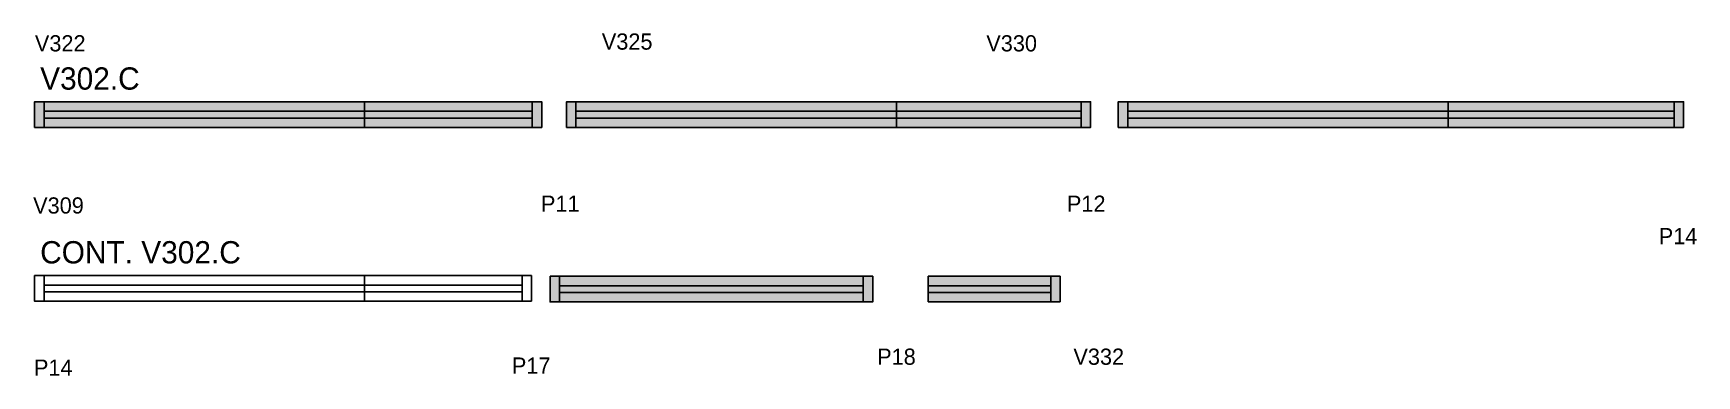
# Model space of a CAD drawing. Header units: metres. Extents: x 3420 to 4650, y 1732 to 1986.
import ezdxf

# ---------------------------------------------------------------- set-up
doc = ezdxf.new("R2010")
doc.units = ezdxf.units.M
for name, color, linetype in [('5', 7, 'Continuous'), ('NOMENCLATURA', 7, 'Continuous'), ('Painéis', 7, 'Continuous'), ('REAPROVEITAMENTO', 7, 'Continuous'), ('SARR_2.2x7', 7, 'Continuous')]:
    doc.layers.add(name, color=color, linetype=linetype)

msp = doc.modelspace()

# ---------------------------------------------------------------- hatches: boundary and pattern name
at = {"layer": 'REAPROVEITAMENTO'}
h = msp.add_hatch(color=7, dxfattribs=at)
h.dxf.hatch_style = 1
h.paths.add_polyline_path([(3421.1, 1935), (3421.1, 1916), (3421.1, 1916), (3796.1, 1916), (3796.1, 1916), (3796.1, 1935), (3796.1, 1935), (3421.1, 1935)])
h = msp.add_hatch(color=7, dxfattribs=at)
h.dxf.hatch_style = 1
h.paths.add_polyline_path([(3814.4, 1935), (3814.4, 1916), (3814.4, 1916), (4201.9, 1916), (4201.9, 1916), (4201.9, 1935), (4201.9, 1935), (3814.4, 1935)])
h = msp.add_hatch(color=7, dxfattribs=at)
h.dxf.hatch_style = 1
h.paths.add_polyline_path([(4222.4, 1935), (4222.4, 1916), (4222.4, 1916), (4640.4, 1916), (4640.4, 1916), (4640.4, 1935), (4640.4, 1935), (4222.4, 1935)])
h = msp.add_hatch(color=7, dxfattribs=at)
h.dxf.hatch_style = 1
h.paths.add_polyline_path([(4040.8, 1786.9), (4040.8, 1805.9), (4040.8, 1805.9), (3802.3, 1805.9), (3802.3, 1805.9), (3802.3, 1786.9), (3802.3, 1786.9), (4040.8, 1786.9)])
h = msp.add_hatch(color=7, dxfattribs=at)
h.dxf.hatch_style = 1
h.paths.add_polyline_path([(4179.4, 1786.9), (4179.4, 1805.9), (4179.4, 1805.9), (4081.9, 1805.9), (4081.9, 1805.9), (4081.9, 1786.9), (4081.9, 1786.9), (4179.4, 1786.9)])

# ---------------------------------------------------------------- linework, layer by layer
at = {"layer": 'Painéis', "color": 7, "lineweight": 25}
for p, q in [((3665.1, 1806.4), (3665.1, 1787.4)), ((3788.6, 1806.4), (3788.6, 1787.4)), ((4081.9, 1805.9), (4179.4, 1805.9)), ((4081.9, 1786.9), (4081.9, 1805.9)), ((4179.4, 1805.9), (4179.4, 1786.9)), ((4179.4, 1786.9), (4081.9, 1786.9))]:
    msp.add_line(p, q, dxfattribs=at)
for points in [[(3665.1, 1916), (3421.1, 1916), (3421.1, 1935), (3665.1, 1935)], [(3665.1, 1935), (3796.1, 1935), (3796.1, 1916), (3665.1, 1916)], [(4058.4, 1916), (3814.4, 1916), (3814.4, 1935), (4058.4, 1935)], [(4058.4, 1935), (4201.9, 1935), (4201.9, 1916), (4058.4, 1916)], [(4466.4, 1916), (4222.4, 1916), (4222.4, 1935), (4466.4, 1935)], [(4466.4, 1935), (4640.4, 1935), (4640.4, 1916), (4466.4, 1916)]]:
    msp.add_lwpolyline(points, close=True, dxfattribs=at)
for points in [[(3421.1, 1806.4), (3421.1, 1787.4), (3788.6, 1787.4)], [(3788.6, 1806.4), (3421.1, 1806.4)], [(3802.3, 1805.9), (3802.3, 1786.9), (4040.8, 1786.9), (4040.8, 1805.9), (3802.3, 1805.9)]]:
    msp.add_lwpolyline(points, dxfattribs=at)
at = {"layer": 'SARR_2.2x7', "color": 7, "lineweight": 25}
for p, q in [((3428.1, 1935), (3428.1, 1916)), ((3789.1, 1935), (3789.1, 1916)), ((3821.4, 1935), (3821.4, 1916)), ((4194.9, 1935), (4194.9, 1916)), ((4229.4, 1935), (4229.4, 1916)), ((4633.4, 1935), (4633.4, 1916)), ((3665.1, 1928), (3428.1, 1928)), ((3428.1, 1923), (3665.1, 1923)), ((3789.1, 1928), (3665.1, 1928)), ((3665.1, 1923), (3789.1, 1923)), ((4058.4, 1928), (3821.4, 1928)), ((3821.4, 1923), (4058.4, 1923)), ((4194.9, 1928), (4058.4, 1928)), ((4058.4, 1923), (4194.9, 1923)), ((4466.4, 1928), (4229.4, 1928)), ((4229.4, 1923), (4466.4, 1923)), ((4633.4, 1928), (4466.4, 1928)), ((4466.4, 1923), (4633.4, 1923)), ((3428.1, 1806.4), (3428.1, 1787.4)), ((3665.1, 1799.4), (3428.1, 1799.4)), ((3781.6, 1799.4), (3665.1, 1799.4)), ((3781.6, 1806.4), (3781.6, 1787.4)), ((3809.3, 1805.9), (3809.3, 1786.9)), ((4033.8, 1798.9), (3809.3, 1798.9)), ((4033.8, 1805.9), (4033.8, 1786.9)), ((4081.9, 1798.9), (4172.4, 1798.9)), ((4172.4, 1805.9), (4172.4, 1786.9)), ((3665.1, 1794.4), (3428.1, 1794.4)), ((3781.6, 1794.4), (3665.1, 1794.4)), ((3809.3, 1793.9), (4033.8, 1793.9)), ((4172.4, 1793.9), (4081.9, 1793.9))]:
    msp.add_line(p, q, dxfattribs=at)

# ---------------------------------------------------------------- texts
at = {"layer": '5', "color": 7, "lineweight": 25}
for s, p in [('V322', (3421.3, 1972.3)), ('V325', (3840.5, 1973.6)), ('V330', (4124.8, 1972.3)), ('V309', (3420, 1852.3)), ('P11', (3795.5, 1853.6)), ('P12', (4184.4, 1853.6)), ('P14', (4622, 1829.6)), ('P18', (4044.1, 1740.4)), ('V332', (4189.2, 1740.4)), ('P14', (3420.6, 1732.3)), ('P17', (3774, 1733.8))]:
    msp.add_text(s, height=12, dxfattribs=at).set_placement(p)
at = {"layer": 'NOMENCLATURA', "color": 7, "lineweight": 25}
for s, p in [('V302.C', (3425.2, 1944)), ('CONT. V302.C', (3425.2, 1815.4))]:
    msp.add_text(s, height=16.5, dxfattribs=at).set_placement(p)

doc.saveas('drawing.dxf')
